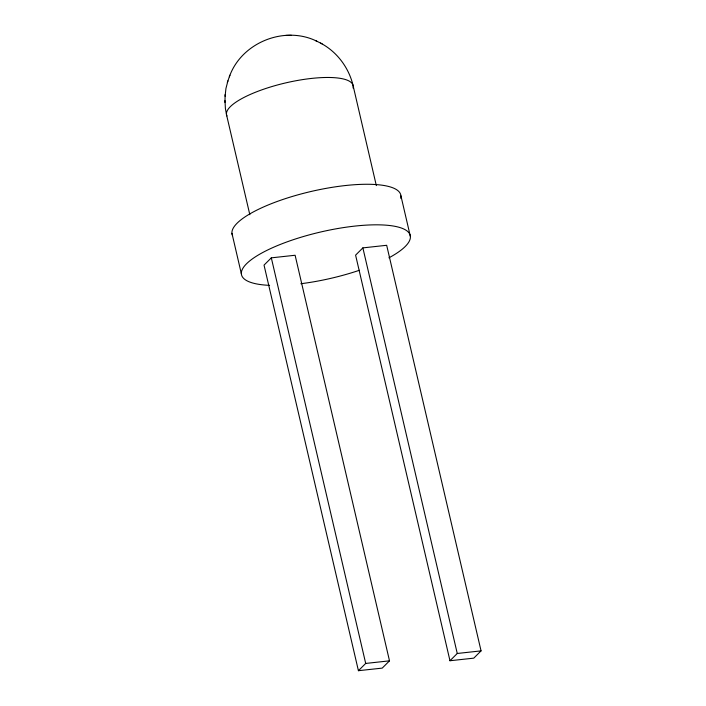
<?xml version="1.0" encoding="UTF-8"?>
<svg xmlns="http://www.w3.org/2000/svg" width="706" height="706" viewBox="0 0 706 706"><rect width="100%" height="100%" fill="white"/><g stroke="black" fill="none" stroke-linecap="round" stroke-linejoin="round"><path stroke-width="1.06" d="M249.827 214.712L226.608 115.131L225.399 108.503L224.993 100.623M225.099 96.254L225.938 88.497L227.914 80.881M224.94 102.388L225.152 94.533M229.335 76.822C241.249 42.625 284.492 25.169 316.844 41.23M227.332 82.576L229.882 75.224M271.316 257.849L264.035 265.112L358.419 670.7L382.22 668.114L389.5 660.842L295.117 255.254L271.316 257.849L365.699 663.437L358.419 670.7M362.875 247.885L355.595 255.148L449.978 660.737L473.779 658.151L481.06 650.879L386.676 245.291L362.875 247.885L457.259 653.474L449.978 660.737M365.699 663.437L389.5 660.842M457.259 653.474L481.06 650.879M291.349 35.3L285.859 35.415M320.48 43.057C336.771 51.556 348.738 67.476 353.026 85.294L376.333 185.599M315.37 40.498L322.13 43.869M400.929 195.862L410.362 236.422M231.947 233.307L241.381 273.866M232.583 235.601A86.6 23.722 -13.1 0 1 314.214 190.761A86.6 23.722 -13.1 0 1 400.726 198.289M269.595 285.348A86.6 23.722 -13.1 0 1 262.817 252.474A86.6 23.722 -13.1 0 1 382.149 224.94A86.6 23.722 -13.1 0 1 388.927 257.814M359.398 270.274A86.6 23.722 -13.1 0 1 300.871 283.724M226.935 115.969A64.952 17.791 -13.1 0 1 288.154 82.337A64.952 17.791 -13.1 0 1 353.035 87.985"/></g></svg>
